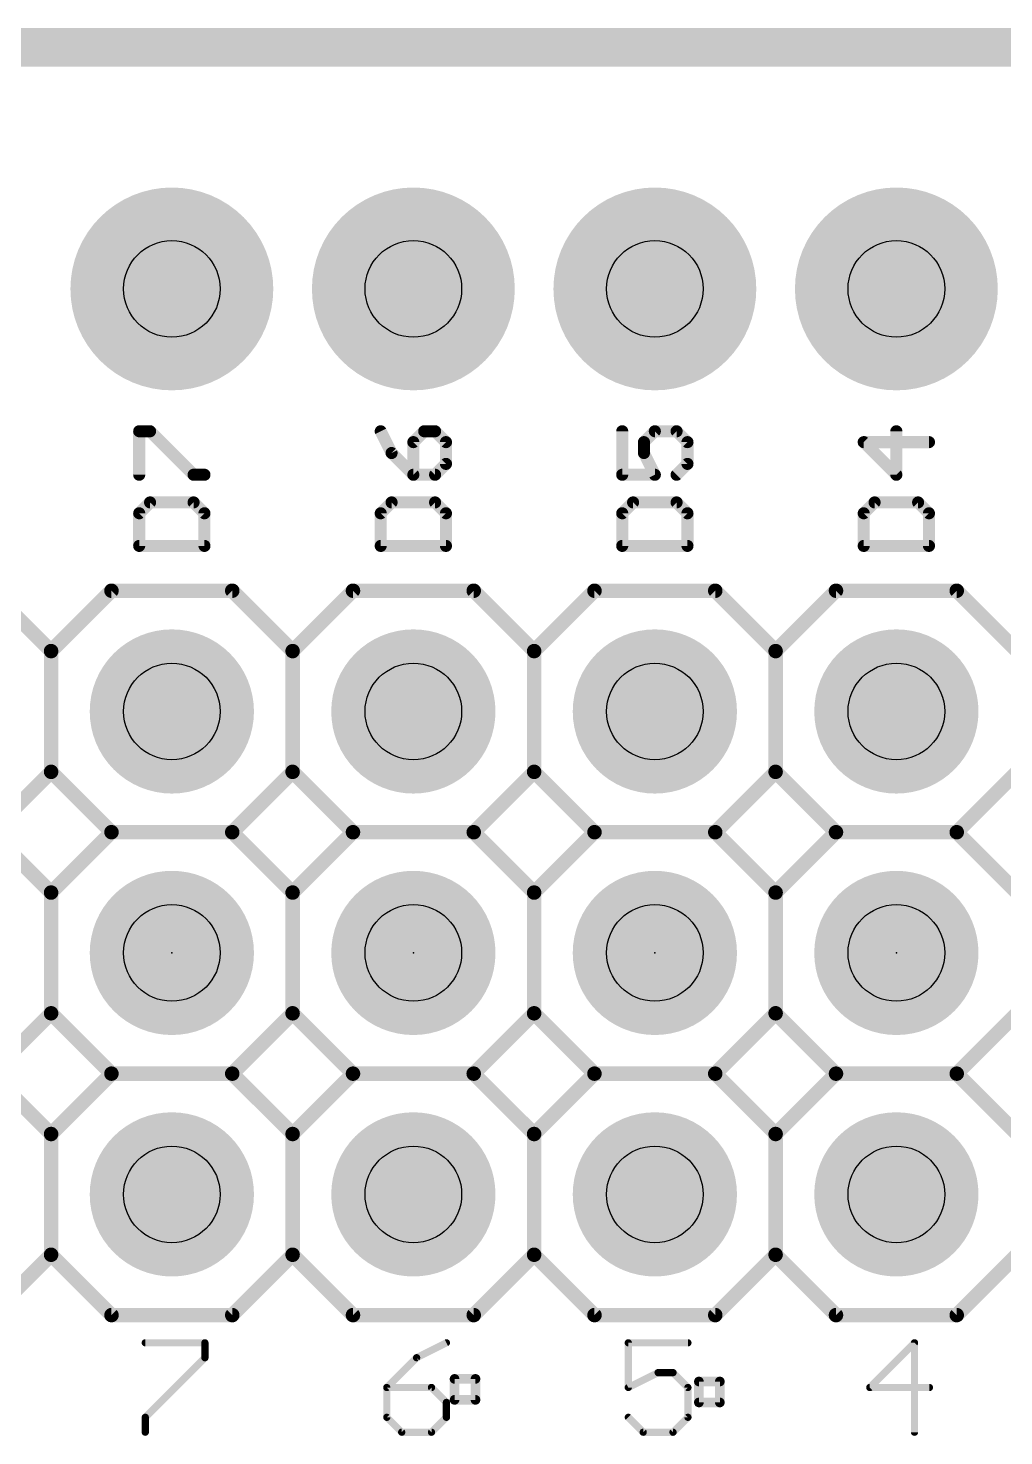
# Model space of a CAD drawing. Extents: x 45.5 to 117.9, y 20.2 to 75.1.
# Drawn here: x 92.47 to 102.73, y 60.32 to 75.13 of the extents above; entities that cross this region are included whole.
import ezdxf

# ---------------------------------------------------------------- set-up
doc = ezdxf.new("R2010")
doc.units = 0
for name, color, linetype in [('17', 82, 'CONTINUOUS'), ('20', 7, 'CONTINUOUS'), ('21', 253, 'CONTINUOUS'), ('23', 7, 'CONTINUOUS'), ('25', 253, 'CONTINUOUS'), ('29', 253, 'CONTINUOUS'), ('30', 253, 'CONTINUOUS'), ('44', 253, 'CONTINUOUS'), ('51', 253, 'CONTINUOUS')]:
    doc.layers.add(name, color=color, linetype=linetype)

# ---------------------------------------------------------------- blocks, each defined once
blk = doc.blocks.new('ROUNDP')
at = {"const_width": 0.5}
blk.add_lwpolyline([(0, -0.25, 1), (0, 0.25, 1), (0, -0.25)], format="xyb", dxfattribs=at)
blk = doc.blocks.new('RECT')
blk.add_solid([(-0.5, -0.5), (0.5, -0.5), (-0.5, 0.5), (0.5, 0.5)])

msp = doc.modelspace()

# ---------------------------------------------------------------- linework, layer by layer
at = {"layer": '20', "const_width": 0.4064}
msp.add_lwpolyline([(49.8475, 74.93), (113.03, 74.93)], dxfattribs=at)
at = {"layer": '21', "const_width": 0.1524}
for points in [[(92.075, 69.215), (92.71, 68.58)], [(92.71, 68.58), (93.345, 69.215)], [(93.345, 69.215), (94.615, 69.215)], [(94.615, 69.215), (95.25, 68.58)], [(95.25, 68.58), (95.885, 69.215)], [(95.885, 69.215), (97.155, 69.215)], [(97.155, 69.215), (97.79, 68.58)], [(97.79, 68.58), (98.425, 69.215)], [(98.425, 69.215), (99.695, 69.215)], [(99.695, 69.215), (100.33, 68.58)], [(100.33, 68.58), (100.965, 69.215)], [(100.965, 69.215), (102.235, 69.215)], [(102.235, 69.215), (102.87, 68.58)], [(92.71, 67.31), (92.71, 68.58)], [(92.71, 68.58), (92.71, 67.31)], [(95.25, 67.31), (95.25, 68.58)], [(95.25, 68.58), (95.25, 67.31)], [(97.79, 67.31), (97.79, 68.58)], [(97.79, 68.58), (97.79, 67.31)], [(100.33, 68.58), (100.33, 67.31)], [(100.33, 67.31), (100.33, 68.58)], [(92.71, 67.31), (92.075, 66.675)], [(93.345, 66.675), (92.71, 67.31)], [(95.25, 67.31), (94.615, 66.675)], [(95.885, 66.675), (95.25, 67.31)], [(97.79, 67.31), (97.155, 66.675)], [(98.425, 66.675), (97.79, 67.31)], [(100.33, 67.31), (99.695, 66.675)], [(100.965, 66.675), (100.33, 67.31)], [(102.87, 67.31), (102.235, 66.675)], [(92.075, 66.675), (92.71, 66.04)], [(92.71, 66.04), (93.345, 66.675)], [(93.345, 66.675), (94.615, 66.675)], [(94.615, 66.675), (95.25, 66.04)], [(95.25, 66.04), (95.885, 66.675)], [(95.885, 66.675), (97.155, 66.675)], [(97.155, 66.675), (97.79, 66.04)], [(97.79, 66.04), (98.425, 66.675)], [(98.425, 66.675), (99.695, 66.675)], [(99.695, 66.675), (100.33, 66.04)], [(100.33, 66.04), (100.965, 66.675)], [(100.965, 66.675), (102.235, 66.675)], [(102.235, 66.675), (102.87, 66.04)], [(92.71, 64.77), (92.71, 66.04)], [(92.71, 66.04), (92.71, 64.77)], [(95.25, 64.77), (95.25, 66.04)], [(95.25, 66.04), (95.25, 64.77)], [(97.79, 64.77), (97.79, 66.04)], [(97.79, 66.04), (97.79, 64.77)], [(100.33, 66.04), (100.33, 64.77)], [(100.33, 64.77), (100.33, 66.04)], [(92.71, 64.77), (92.075, 64.135)], [(93.345, 64.135), (92.71, 64.77)], [(95.25, 64.77), (94.615, 64.135)], [(95.885, 64.135), (95.25, 64.77)], [(97.79, 64.77), (97.155, 64.135)], [(98.425, 64.135), (97.79, 64.77)], [(100.33, 64.77), (99.695, 64.135)], [(100.965, 64.135), (100.33, 64.77)], [(102.87, 64.77), (102.235, 64.135)], [(92.075, 64.135), (92.71, 63.5)], [(92.71, 63.5), (93.345, 64.135)], [(93.345, 64.135), (94.615, 64.135)], [(94.615, 64.135), (95.25, 63.5)], [(95.25, 63.5), (95.885, 64.135)], [(95.885, 64.135), (97.155, 64.135)], [(97.155, 64.135), (97.79, 63.5)], [(97.79, 63.5), (98.425, 64.135)], [(98.425, 64.135), (99.695, 64.135)], [(99.695, 64.135), (100.33, 63.5)], [(100.33, 63.5), (100.965, 64.135)], [(100.965, 64.135), (102.235, 64.135)], [(102.235, 64.135), (102.87, 63.5)], [(92.71, 62.23), (92.71, 63.5)], [(92.71, 63.5), (92.71, 62.23)], [(95.25, 62.23), (95.25, 63.5)], [(95.25, 63.5), (95.25, 62.23)], [(97.79, 62.23), (97.79, 63.5)], [(97.79, 63.5), (97.79, 62.23)], [(100.33, 63.5), (100.33, 62.23)], [(100.33, 62.23), (100.33, 63.5)], [(92.075, 61.595), (92.71, 62.23)], [(92.71, 62.23), (93.345, 61.595)], [(94.615, 61.595), (95.25, 62.23)], [(95.25, 62.23), (95.885, 61.595)], [(97.155, 61.595), (97.79, 62.23)], [(97.79, 62.23), (98.425, 61.595)], [(99.695, 61.595), (100.33, 62.23)], [(100.33, 62.23), (100.965, 61.595)], [(102.235, 61.595), (102.87, 62.23)], [(93.345, 61.595), (94.615, 61.595)], [(95.885, 61.595), (97.155, 61.595)], [(98.425, 61.595), (99.695, 61.595)], [(100.965, 61.595), (102.235, 61.595)]]:
    msp.add_lwpolyline(points, dxfattribs=at)
at = {"layer": '21', "const_width": 0.0762}
for points in [[(93.345, 69.2531, 1), (93.345, 69.1769)], [(93.3719, 69.1881, 1), (93.3181, 69.2419)], [(94.6419, 69.2419, 1), (94.5881, 69.1881)], [(94.615, 69.1769, 1), (94.615, 69.2531)], [(95.885, 69.2531, 1), (95.885, 69.1769)], [(95.9119, 69.1881, 1), (95.8581, 69.2419)], [(97.1819, 69.2419, 1), (97.1281, 69.1881)], [(97.155, 69.1769, 1), (97.155, 69.2531)], [(98.425, 69.2531, 1), (98.425, 69.1769)], [(98.4519, 69.1881, 1), (98.3981, 69.2419)], [(99.7219, 69.2419, 1), (99.6681, 69.1881)], [(99.695, 69.1769, 1), (99.695, 69.2531)], [(100.965, 69.2531, 1), (100.965, 69.1769)], [(100.9919, 69.1881, 1), (100.9381, 69.2419)], [(102.2619, 69.2419, 1), (102.2081, 69.1881)], [(102.235, 69.1769, 1), (102.235, 69.2531)], [(92.7481, 68.58, 1), (92.6719, 68.58)], [(92.7481, 68.58, 1), (92.6719, 68.58)], [(92.6831, 68.6069, 1), (92.7369, 68.5531)], [(92.6831, 68.5531, 1), (92.7369, 68.6069)], [(95.2881, 68.58, 1), (95.2119, 68.58)], [(95.2881, 68.58, 1), (95.2119, 68.58)], [(95.2231, 68.6069, 1), (95.2769, 68.5531)], [(95.2231, 68.5531, 1), (95.2769, 68.6069)], [(97.8281, 68.58, 1), (97.7519, 68.58)], [(97.8281, 68.58, 1), (97.7519, 68.58)], [(97.7631, 68.6069, 1), (97.8169, 68.5531)], [(97.7631, 68.5531, 1), (97.8169, 68.6069)], [(100.3681, 68.58, 1), (100.2919, 68.58)], [(100.3681, 68.58, 1), (100.2919, 68.58)], [(100.3031, 68.6069, 1), (100.3569, 68.5531)], [(100.3031, 68.5531, 1), (100.3569, 68.6069)], [(92.7369, 67.3369, 1), (92.6831, 67.2831)], [(92.7369, 67.2831, 1), (92.6831, 67.3369)], [(95.2769, 67.3369, 1), (95.2231, 67.2831)], [(95.2769, 67.2831, 1), (95.2231, 67.3369)], [(97.8169, 67.3369, 1), (97.7631, 67.2831)], [(97.8169, 67.2831, 1), (97.7631, 67.3369)], [(100.3569, 67.3369, 1), (100.3031, 67.2831)], [(100.3569, 67.2831, 1), (100.3031, 67.3369)], [(92.6719, 67.31, 1), (92.7481, 67.31)], [(92.6719, 67.31, 1), (92.7481, 67.31)], [(95.2119, 67.31, 1), (95.2881, 67.31)], [(95.2119, 67.31, 1), (95.2881, 67.31)], [(97.7519, 67.31, 1), (97.8281, 67.31)], [(97.7519, 67.31, 1), (97.8281, 67.31)], [(100.2919, 67.31, 1), (100.3681, 67.31)], [(100.2919, 67.31, 1), (100.3681, 67.31)], [(93.345, 66.7131, 1), (93.345, 66.6369)], [(93.3719, 66.6481, 1), (93.3181, 66.7019)], [(93.3181, 66.6481, 1), (93.3719, 66.7019)], [(94.6419, 66.7019, 1), (94.5881, 66.6481)], [(94.5881, 66.7019, 1), (94.6419, 66.6481)], [(94.615, 66.6369, 1), (94.615, 66.7131)], [(95.885, 66.7131, 1), (95.885, 66.6369)], [(95.9119, 66.6481, 1), (95.8581, 66.7019)], [(95.8581, 66.6481, 1), (95.9119, 66.7019)], [(97.1819, 66.7019, 1), (97.1281, 66.6481)], [(97.1281, 66.7019, 1), (97.1819, 66.6481)], [(97.155, 66.6369, 1), (97.155, 66.7131)], [(98.425, 66.7131, 1), (98.425, 66.6369)], [(98.4519, 66.6481, 1), (98.3981, 66.7019)], [(98.3981, 66.6481, 1), (98.4519, 66.7019)], [(99.7219, 66.7019, 1), (99.6681, 66.6481)], [(99.6681, 66.7019, 1), (99.7219, 66.6481)], [(99.695, 66.6369, 1), (99.695, 66.7131)], [(100.965, 66.7131, 1), (100.965, 66.6369)], [(100.9919, 66.6481, 1), (100.9381, 66.7019)], [(100.9381, 66.6481, 1), (100.9919, 66.7019)], [(102.2619, 66.7019, 1), (102.2081, 66.6481)], [(102.2081, 66.7019, 1), (102.2619, 66.6481)], [(102.235, 66.6369, 1), (102.235, 66.7131)], [(92.7481, 66.04, 1), (92.6719, 66.04)], [(92.7481, 66.04, 1), (92.6719, 66.04)], [(92.6831, 66.0669, 1), (92.7369, 66.0131)], [(92.6831, 66.0131, 1), (92.7369, 66.0669)], [(95.2881, 66.04, 1), (95.2119, 66.04)], [(95.2881, 66.04, 1), (95.2119, 66.04)], [(95.2231, 66.0669, 1), (95.2769, 66.0131)], [(95.2231, 66.0131, 1), (95.2769, 66.0669)], [(97.8281, 66.04, 1), (97.7519, 66.04)], [(97.8281, 66.04, 1), (97.7519, 66.04)], [(97.7631, 66.0669, 1), (97.8169, 66.0131)], [(97.7631, 66.0131, 1), (97.8169, 66.0669)], [(100.3681, 66.04, 1), (100.2919, 66.04)], [(100.3681, 66.04, 1), (100.2919, 66.04)], [(100.3031, 66.0669, 1), (100.3569, 66.0131)], [(100.3031, 66.0131, 1), (100.3569, 66.0669)], [(92.6719, 64.77, 1), (92.7481, 64.77)], [(92.6719, 64.77, 1), (92.7481, 64.77)], [(92.7369, 64.7969, 1), (92.6831, 64.7431)], [(92.7369, 64.7431, 1), (92.6831, 64.7969)], [(95.2119, 64.77, 1), (95.2881, 64.77)], [(95.2119, 64.77, 1), (95.2881, 64.77)], [(95.2769, 64.7969, 1), (95.2231, 64.7431)], [(95.2769, 64.7431, 1), (95.2231, 64.7969)], [(97.7519, 64.77, 1), (97.8281, 64.77)], [(97.7519, 64.77, 1), (97.8281, 64.77)], [(97.8169, 64.7969, 1), (97.7631, 64.7431)], [(97.8169, 64.7431, 1), (97.7631, 64.7969)], [(100.2919, 64.77, 1), (100.3681, 64.77)], [(100.2919, 64.77, 1), (100.3681, 64.77)], [(100.3569, 64.7969, 1), (100.3031, 64.7431)], [(100.3569, 64.7431, 1), (100.3031, 64.7969)], [(93.345, 64.1731, 1), (93.345, 64.0969)], [(93.3719, 64.1081, 1), (93.3181, 64.1619)], [(93.3181, 64.1081, 1), (93.3719, 64.1619)], [(94.6419, 64.1619, 1), (94.5881, 64.1081)], [(94.5881, 64.1619, 1), (94.6419, 64.1081)], [(94.615, 64.0969, 1), (94.615, 64.1731)], [(95.885, 64.1731, 1), (95.885, 64.0969)], [(95.9119, 64.1081, 1), (95.8581, 64.1619)], [(95.8581, 64.1081, 1), (95.9119, 64.1619)], [(97.1819, 64.1619, 1), (97.1281, 64.1081)], [(97.1281, 64.1619, 1), (97.1819, 64.1081)], [(97.155, 64.0969, 1), (97.155, 64.1731)], [(98.425, 64.1731, 1), (98.425, 64.0969)], [(98.4519, 64.1081, 1), (98.3981, 64.1619)], [(98.3981, 64.1081, 1), (98.4519, 64.1619)], [(99.7219, 64.1619, 1), (99.6681, 64.1081)], [(99.6681, 64.1619, 1), (99.7219, 64.1081)], [(99.695, 64.0969, 1), (99.695, 64.1731)], [(100.965, 64.1731, 1), (100.965, 64.0969)], [(100.9919, 64.1081, 1), (100.9381, 64.1619)], [(100.9381, 64.1081, 1), (100.9919, 64.1619)], [(102.2619, 64.1619, 1), (102.2081, 64.1081)], [(102.2081, 64.1619, 1), (102.2619, 64.1081)], [(102.235, 64.0969, 1), (102.235, 64.1731)], [(92.7481, 63.5, 1), (92.6719, 63.5)], [(92.7481, 63.5, 1), (92.6719, 63.5)], [(92.6831, 63.5269, 1), (92.7369, 63.4731)], [(92.6831, 63.4731, 1), (92.7369, 63.5269)], [(95.2881, 63.5, 1), (95.2119, 63.5)], [(95.2881, 63.5, 1), (95.2119, 63.5)], [(95.2231, 63.5269, 1), (95.2769, 63.4731)], [(95.2231, 63.4731, 1), (95.2769, 63.5269)], [(97.8281, 63.5, 1), (97.7519, 63.5)], [(97.8281, 63.5, 1), (97.7519, 63.5)], [(97.7631, 63.5269, 1), (97.8169, 63.4731)], [(97.7631, 63.4731, 1), (97.8169, 63.5269)], [(100.3681, 63.5, 1), (100.2919, 63.5)], [(100.3681, 63.5, 1), (100.2919, 63.5)], [(100.3031, 63.5269, 1), (100.3569, 63.4731)], [(100.3031, 63.4731, 1), (100.3569, 63.5269)], [(92.6719, 62.23, 1), (92.7481, 62.23)], [(92.6719, 62.23, 1), (92.7481, 62.23)], [(92.7369, 62.2569, 1), (92.6831, 62.2031)], [(92.7369, 62.2031, 1), (92.6831, 62.2569)], [(95.2119, 62.23, 1), (95.2881, 62.23)], [(95.2119, 62.23, 1), (95.2881, 62.23)], [(95.2769, 62.2569, 1), (95.2231, 62.2031)], [(95.2769, 62.2031, 1), (95.2231, 62.2569)], [(97.7519, 62.23, 1), (97.8281, 62.23)], [(97.7519, 62.23, 1), (97.8281, 62.23)], [(97.8169, 62.2569, 1), (97.7631, 62.2031)], [(97.8169, 62.2031, 1), (97.7631, 62.2569)], [(100.2919, 62.23, 1), (100.3681, 62.23)], [(100.2919, 62.23, 1), (100.3681, 62.23)], [(100.3569, 62.2569, 1), (100.3031, 62.2031)], [(100.3569, 62.2031, 1), (100.3031, 62.2569)], [(93.345, 61.6331, 1), (93.345, 61.5569)], [(93.3181, 61.5681, 1), (93.3719, 61.6219)], [(94.5881, 61.6219, 1), (94.6419, 61.5681)], [(94.615, 61.5569, 1), (94.615, 61.6331)], [(95.885, 61.6331, 1), (95.885, 61.5569)], [(95.8581, 61.5681, 1), (95.9119, 61.6219)], [(97.1281, 61.6219, 1), (97.1819, 61.5681)], [(97.155, 61.5569, 1), (97.155, 61.6331)], [(98.425, 61.6331, 1), (98.425, 61.5569)], [(98.3981, 61.5681, 1), (98.4519, 61.6219)], [(99.6681, 61.6219, 1), (99.7219, 61.5681)], [(99.695, 61.5569, 1), (99.695, 61.6331)], [(100.965, 61.6331, 1), (100.965, 61.5569)], [(100.9381, 61.5681, 1), (100.9919, 61.6219)], [(102.2081, 61.6219, 1), (102.2619, 61.5681)], [(102.235, 61.5569, 1), (102.235, 61.6331)]]:
    msp.add_lwpolyline(points, format="xyb", dxfattribs=at)
at = {"layer": '23'}
for p in [(93.98, 65.405), (96.52, 65.405), (99.06, 65.405), (101.6, 65.405)]:
    msp.add_point(p, dxfattribs=at)
at = {"layer": '25'}
for points, const_width in [([(93.6365, 70.4351), (93.6365, 70.8927)], 0.127), ([(93.6365, 70.8927), (93.7509, 70.8927)], 0.127), ([(93.7509, 70.8927), (94.2085, 70.4351)], 0.127), ([(96.1765, 70.8927), (96.2909, 70.6639)], 0.127), ([(96.6341, 70.8927), (96.5197, 70.7783)], 0.127), ([(96.7485, 70.8927), (96.6341, 70.8927)], 0.127), ([(96.8629, 70.7783), (96.7485, 70.8927)], 0.127), ([(98.7165, 70.8927), (98.7165, 70.4351)], 0.127), ([(98.9453, 70.7783), (99.0597, 70.8927)], 0.127), ([(99.0597, 70.8927), (99.2885, 70.8927)], 0.127), ([(99.2885, 70.8927), (99.4029, 70.7783)], 0.127), ([(101.5997, 70.4351), (101.5997, 70.8927)], 0.127), ([(96.5197, 70.7783), (96.5197, 70.4351)], 0.127), ([(96.8629, 70.5495), (96.8629, 70.7783)], 0.127), ([(98.9453, 70.6639), (98.9453, 70.7783)], 0.127), ([(99.4029, 70.7783), (99.4029, 70.5495)], 0.127), ([(101.9429, 70.7783), (101.2565, 70.7783)], 0.127), ([(101.2565, 70.7783), (101.5997, 70.4351)], 0.127), ([(96.2909, 70.6639), (96.5197, 70.4351)], 0.127), ([(99.0597, 70.4351), (98.9453, 70.6639)], 0.127), ([(94.2085, 70.4351), (94.3229, 70.4351)], 0.127), ([(96.5197, 70.4351), (96.7485, 70.4351)], 0.127), ([(96.7485, 70.4351), (96.8629, 70.5495)], 0.127), ([(98.7165, 70.4351), (99.0597, 70.4351)], 0.127), ([(99.4029, 70.5495), (99.2885, 70.4351)], 0.127), ([(93.7509, 70.1443), (93.6365, 70.0299)], 0.127), ([(94.2085, 70.1443), (93.7509, 70.1443)], 0.127), ([(94.3229, 70.0299), (94.2085, 70.1443)], 0.127), ([(96.2909, 70.1443), (96.1765, 70.0299)], 0.127), ([(96.7485, 70.1443), (96.2909, 70.1443)], 0.127), ([(96.8629, 70.0299), (96.7485, 70.1443)], 0.127), ([(98.8309, 70.1443), (98.7165, 70.0299)], 0.127), ([(99.2885, 70.1443), (98.8309, 70.1443)], 0.127), ([(99.4029, 70.0299), (99.2885, 70.1443)], 0.127), ([(101.3709, 70.1443), (101.2565, 70.0299)], 0.127), ([(101.8285, 70.1443), (101.3709, 70.1443)], 0.127), ([(101.9429, 70.0299), (101.8285, 70.1443)], 0.127), ([(93.6365, 70.0299), (93.6365, 69.6867)], 0.127), ([(94.3229, 69.6867), (94.3229, 70.0299)], 0.127), ([(96.1765, 70.0299), (96.1765, 69.6867)], 0.127), ([(96.8629, 69.6867), (96.8629, 70.0299)], 0.127), ([(98.7165, 70.0299), (98.7165, 69.6867)], 0.127), ([(99.4029, 69.6867), (99.4029, 70.0299)], 0.127), ([(101.2565, 70.0299), (101.2565, 69.6867)], 0.127), ([(101.9429, 69.6867), (101.9429, 70.0299)], 0.127), ([(93.6365, 69.6867), (94.3229, 69.6867)], 0.127), ([(96.1765, 69.6867), (96.8629, 69.6867)], 0.127), ([(98.7165, 69.6867), (99.4029, 69.6867)], 0.127), ([(101.2565, 69.6867), (101.9429, 69.6867)], 0.127), ([(93.7006, 61.3037), (94.3277, 61.3037)], 0.0762), ([(94.3277, 61.3037), (94.3277, 61.1469)], 0.0762), ([(96.8677, 61.3037), (96.5541, 61.1469)], 0.0762), ([(99.4077, 61.3037), (98.7806, 61.3037)], 0.0762), ([(98.7806, 61.3037), (98.7806, 60.8334)], 0.0762), ([(101.7909, 61.3037), (101.3206, 60.8334)], 0.0762), ([(101.7909, 60.3631), (101.7909, 61.3037)], 0.0762), ([(94.3277, 61.1469), (93.7006, 60.5199)], 0.0762), ([(96.5541, 61.1469), (96.2406, 60.8334)], 0.0762), ([(98.7806, 60.8334), (99.0941, 60.9902)], 0.0762), ([(99.0941, 60.9902), (99.2509, 60.9902)], 0.0762), ([(99.2509, 60.9902), (99.4077, 60.8334)], 0.0762), ([(96.2406, 60.8334), (96.2406, 60.5199)], 0.0762), ([(96.7109, 60.8334), (96.2406, 60.8334)], 0.0762), ([(96.8677, 60.6766), (96.7109, 60.8334)], 0.0762), ([(96.9532, 60.7035), (96.9532, 60.9238)], 0.1016), ([(96.9532, 60.9238), (97.1735, 60.9238)], 0.1016), ([(97.1735, 60.9238), (97.1735, 60.7035)], 0.1016), ([(99.4077, 60.8334), (99.4077, 60.5199)], 0.0762), ([(99.5231, 60.6762), (99.5231, 60.8965)], 0.1016), ([(99.5231, 60.8965), (99.7434, 60.8965)], 0.1016), ([(99.7434, 60.8965), (99.7434, 60.6762)], 0.1016), ([(101.3206, 60.8334), (101.9477, 60.8334)], 0.0762), ([(96.8677, 60.5199), (96.8677, 60.6766)], 0.0762), ([(97.1735, 60.7035), (96.9532, 60.7035)], 0.1016), ([(99.7434, 60.6762), (99.5231, 60.6762)], 0.1016), ([(93.7006, 60.5199), (93.7006, 60.3631)], 0.0762), ([(96.2406, 60.5199), (96.3974, 60.3631)], 0.0762), ([(96.7109, 60.3631), (96.8677, 60.5199)], 0.0762), ([(98.9374, 60.3631), (98.7806, 60.5199)], 0.0762), ([(99.4077, 60.5199), (99.2509, 60.3631)], 0.0762), ([(96.3974, 60.3631), (96.7109, 60.3631)], 0.0762), ([(99.2509, 60.3631), (98.9374, 60.3631)], 0.0762)]:
    msp.add_lwpolyline(points, dxfattribs=dict(at, const_width=const_width))
for points, const_width in [([(93.6683, 70.8927, 1), (93.6048, 70.8927)], 0.0635), ([(93.6365, 70.9244, 1), (93.6365, 70.8609)], 0.0635), ([(93.7734, 70.9151, 1), (93.7285, 70.8702)], 0.0635), ([(93.7509, 70.8609, 1), (93.7509, 70.9244)], 0.0635), ([(96.2049, 70.9069, 1), (96.1481, 70.8785)], 0.0635), ([(96.6341, 70.9244, 1), (96.6341, 70.8609)], 0.0635), ([(96.6566, 70.8702, 1), (96.6117, 70.9151)], 0.0635), ([(96.771, 70.9151, 1), (96.7261, 70.8702)], 0.0635), ([(96.7485, 70.8609, 1), (96.7485, 70.9244)], 0.0635), ([(98.7483, 70.8927, 1), (98.6848, 70.8927)], 0.0635), ([(99.0597, 70.9244, 1), (99.0597, 70.8609)], 0.0635), ([(99.0822, 70.8702, 1), (99.0373, 70.9151)], 0.0635), ([(99.311, 70.9151, 1), (99.2661, 70.8702)], 0.0635), ([(99.2885, 70.8609, 1), (99.2885, 70.9244)], 0.0635), ([(101.6315, 70.8927, 1), (101.568, 70.8927)], 0.0635), ([(96.5515, 70.7783, 1), (96.488, 70.7783)], 0.0635), ([(96.4973, 70.8007, 1), (96.5422, 70.7558)], 0.0635), ([(96.8947, 70.7783, 1), (96.8312, 70.7783)], 0.0635), ([(96.8404, 70.7558, 1), (96.8854, 70.8007)], 0.0635), ([(98.9771, 70.7783, 1), (98.9136, 70.7783)], 0.0635), ([(98.9229, 70.8007, 1), (98.9678, 70.7558)], 0.0635), ([(99.4347, 70.7783, 1), (99.3712, 70.7783)], 0.0635), ([(99.3804, 70.7558, 1), (99.4254, 70.8007)], 0.0635), ([(101.2565, 70.81, 1), (101.2565, 70.7465)], 0.0635), ([(101.279, 70.8007, 1), (101.2341, 70.7558)], 0.0635), ([(101.9429, 70.7465, 1), (101.9429, 70.81)], 0.0635), ([(96.3134, 70.6863, 1), (96.2685, 70.6414)], 0.0635), ([(96.2625, 70.6497, 1), (96.3193, 70.6781)], 0.0635), ([(98.9737, 70.6781, 1), (98.9169, 70.6497)], 0.0635), ([(98.9136, 70.6639, 1), (98.9771, 70.6639)], 0.0635), ([(94.2085, 70.4668, 1), (94.2085, 70.4033)], 0.0635), ([(94.1861, 70.4126, 1), (94.231, 70.4575)], 0.0635), ([(94.3229, 70.4033, 1), (94.3229, 70.4668)], 0.0635), ([(96.5197, 70.4668, 1), (96.5197, 70.4033)], 0.0635), ([(96.4973, 70.4126, 1), (96.5422, 70.4575)], 0.0635), ([(96.7261, 70.4575, 1), (96.771, 70.4126)], 0.0635), ([(96.7485, 70.4033, 1), (96.7485, 70.4668)], 0.0635), ([(96.8312, 70.5495, 1), (96.8947, 70.5495)], 0.0635), ([(96.8854, 70.527, 1), (96.8404, 70.5719)], 0.0635), ([(98.7165, 70.4668, 1), (98.7165, 70.4033)], 0.0635), ([(99.0597, 70.4033, 1), (99.0597, 70.4668)], 0.0635), ([(99.2661, 70.4575, 1), (99.311, 70.4126)], 0.0635), ([(99.3712, 70.5495, 1), (99.4347, 70.5495)], 0.0635), ([(99.4254, 70.527, 1), (99.3804, 70.5719)], 0.0635), ([(101.5773, 70.4126, 1), (101.6222, 70.4575)], 0.0635), ([(93.6048, 70.4351, 1), (93.6683, 70.4351)], 0.0635), ([(96.488, 70.4351, 1), (96.5515, 70.4351)], 0.0635), ([(98.6848, 70.4351, 1), (98.7483, 70.4351)], 0.0635), ([(99.0313, 70.4209, 1), (99.0881, 70.4493)], 0.0635), ([(101.568, 70.4351, 1), (101.6315, 70.4351)], 0.0635), ([(93.7509, 70.176, 1), (93.7509, 70.1125)], 0.0635), ([(93.7734, 70.1218, 1), (93.7285, 70.1667)], 0.0635), ([(94.231, 70.1667, 1), (94.1861, 70.1218)], 0.0635), ([(94.2085, 70.1125, 1), (94.2085, 70.176)], 0.0635), ([(96.2909, 70.176, 1), (96.2909, 70.1125)], 0.0635), ([(96.3134, 70.1218, 1), (96.2685, 70.1667)], 0.0635), ([(96.771, 70.1667, 1), (96.7261, 70.1218)], 0.0635), ([(96.7485, 70.1125, 1), (96.7485, 70.176)], 0.0635), ([(98.8309, 70.176, 1), (98.8309, 70.1125)], 0.0635), ([(98.8534, 70.1218, 1), (98.8085, 70.1667)], 0.0635), ([(99.311, 70.1667, 1), (99.2661, 70.1218)], 0.0635), ([(99.2885, 70.1125, 1), (99.2885, 70.176)], 0.0635), ([(101.3709, 70.176, 1), (101.3709, 70.1125)], 0.0635), ([(101.3934, 70.1218, 1), (101.3485, 70.1667)], 0.0635), ([(101.851, 70.1667, 1), (101.8061, 70.1218)], 0.0635), ([(101.8285, 70.1125, 1), (101.8285, 70.176)], 0.0635), ([(93.6683, 70.0299, 1), (93.6048, 70.0299)], 0.0635), ([(93.6141, 70.0523, 1), (93.659, 70.0074)], 0.0635), ([(94.3547, 70.0299, 1), (94.2912, 70.0299)], 0.0635), ([(94.3004, 70.0074, 1), (94.3454, 70.0523)], 0.0635), ([(96.2083, 70.0299, 1), (96.1448, 70.0299)], 0.0635), ([(96.1541, 70.0523, 1), (96.199, 70.0074)], 0.0635), ([(96.8947, 70.0299, 1), (96.8312, 70.0299)], 0.0635), ([(96.8404, 70.0074, 1), (96.8854, 70.0523)], 0.0635), ([(98.7483, 70.0299, 1), (98.6848, 70.0299)], 0.0635), ([(98.6941, 70.0523, 1), (98.739, 70.0074)], 0.0635), ([(99.4347, 70.0299, 1), (99.3712, 70.0299)], 0.0635), ([(99.3804, 70.0074, 1), (99.4254, 70.0523)], 0.0635), ([(101.2883, 70.0299, 1), (101.2248, 70.0299)], 0.0635), ([(101.2341, 70.0523, 1), (101.279, 70.0074)], 0.0635), ([(101.9747, 70.0299, 1), (101.9112, 70.0299)], 0.0635), ([(101.9204, 70.0074, 1), (101.9654, 70.0523)], 0.0635), ([(93.6365, 69.7184, 1), (93.6365, 69.6549)], 0.0635), ([(94.3229, 69.6549, 1), (94.3229, 69.7184)], 0.0635), ([(96.1765, 69.7184, 1), (96.1765, 69.6549)], 0.0635), ([(96.8629, 69.6549, 1), (96.8629, 69.7184)], 0.0635), ([(98.7165, 69.7184, 1), (98.7165, 69.6549)], 0.0635), ([(99.4029, 69.6549, 1), (99.4029, 69.7184)], 0.0635), ([(101.2565, 69.7184, 1), (101.2565, 69.6549)], 0.0635), ([(101.9429, 69.6549, 1), (101.9429, 69.7184)], 0.0635), ([(93.6048, 69.6867, 1), (93.6683, 69.6867)], 0.0635), ([(94.2912, 69.6867, 1), (94.3547, 69.6867)], 0.0635), ([(96.1448, 69.6867, 1), (96.2083, 69.6867)], 0.0635), ([(96.8312, 69.6867, 1), (96.8947, 69.6867)], 0.0635), ([(98.6848, 69.6867, 1), (98.7483, 69.6867)], 0.0635), ([(99.3712, 69.6867, 1), (99.4347, 69.6867)], 0.0635), ([(101.2248, 69.6867, 1), (101.2883, 69.6867)], 0.0635), ([(101.9112, 69.6867, 1), (101.9747, 69.6867)], 0.0635), ([(93.7006, 61.3228, 1), (93.7006, 61.2847)], 0.0381), ([(94.3467, 61.3037, 1), (94.3086, 61.3037)], 0.0381), ([(94.3277, 61.2847, 1), (94.3277, 61.3228)], 0.0381), ([(96.8762, 61.2867, 1), (96.8591, 61.3207)], 0.0381), ([(98.7806, 61.3228, 1), (98.7806, 61.2847)], 0.0381), ([(98.7996, 61.3037, 1), (98.7616, 61.3037)], 0.0381), ([(99.4077, 61.2847, 1), (99.4077, 61.3228)], 0.0381), ([(101.81, 61.3037, 1), (101.7719, 61.3037)], 0.0381), ([(101.8044, 61.2902, 1), (101.7774, 61.3172)], 0.0381), ([(94.3086, 61.1469, 1), (94.3467, 61.1469)], 0.0381), ([(94.3411, 61.1335, 1), (94.3142, 61.1604)], 0.0381), ([(96.5456, 61.164, 1), (96.5627, 61.1299)], 0.0381), ([(96.5676, 61.1335, 1), (96.5407, 61.1604)], 0.0381), ([(99.0941, 61.0092, 1), (99.0941, 60.9711)], 0.0381), ([(99.1027, 60.9731, 1), (99.0856, 61.0072)], 0.0381), ([(99.2644, 61.0036, 1), (99.2374, 60.9767)], 0.0381), ([(99.2509, 60.9711, 1), (99.2509, 61.0092)], 0.0381), ([(96.2406, 60.8525, 1), (96.2406, 60.8144)], 0.0381), ([(96.2271, 60.8469, 1), (96.2541, 60.8199)], 0.0381), ([(96.2596, 60.8334, 1), (96.2216, 60.8334)], 0.0381), ([(96.7244, 60.8469, 1), (96.6974, 60.8199)], 0.0381), ([(96.7109, 60.8144, 1), (96.7109, 60.8525)], 0.0381), ([(96.9786, 60.9238, 1), (96.9278, 60.9238)], 0.0508), ([(96.9532, 60.9492, 1), (96.9532, 60.8984)], 0.0508), ([(97.1989, 60.9238, 1), (97.1481, 60.9238)], 0.0508), ([(97.1735, 60.8984, 1), (97.1735, 60.9492)], 0.0508), ([(98.7721, 60.8504, 1), (98.7891, 60.8164)], 0.0381), ([(99.4267, 60.8334, 1), (99.3886, 60.8334)], 0.0381), ([(99.3942, 60.8199, 1), (99.4211, 60.8469)], 0.0381), ([(99.5485, 60.8965, 1), (99.4977, 60.8965)], 0.0508), ([(99.5231, 60.9219, 1), (99.5231, 60.8711)], 0.0508), ([(99.7688, 60.8965, 1), (99.718, 60.8965)], 0.0508), ([(99.7434, 60.8711, 1), (99.7434, 60.9219)], 0.0508), ([(101.3206, 60.8525, 1), (101.3206, 60.8144)], 0.0381), ([(101.3071, 60.8469, 1), (101.3341, 60.8199)], 0.0381), ([(101.9477, 60.8144, 1), (101.9477, 60.8525)], 0.0381), ([(96.8867, 60.6766, 1), (96.8486, 60.6766)], 0.0381), ([(96.9532, 60.7289, 1), (96.9532, 60.6781)], 0.0508), ([(96.9278, 60.7035, 1), (96.9786, 60.7035)], 0.0508), ([(97.1481, 60.7035, 1), (97.1989, 60.7035)], 0.0508), ([(97.1735, 60.6781, 1), (97.1735, 60.7289)], 0.0508), ([(98.7616, 60.8334, 1), (98.7996, 60.8334)], 0.0381), ([(99.5231, 60.7016, 1), (99.5231, 60.6508)], 0.0508), ([(99.7434, 60.6508, 1), (99.7434, 60.7016)], 0.0508), ([(96.8542, 60.6632, 1), (96.8811, 60.6901)], 0.0381), ([(99.4977, 60.6762, 1), (99.5485, 60.6762)], 0.0508), ([(99.718, 60.6762, 1), (99.7688, 60.6762)], 0.0508), ([(93.6871, 60.5333, 1), (93.7141, 60.5064)], 0.0381), ([(93.7197, 60.5199, 1), (93.6816, 60.5199)], 0.0381), ([(96.2541, 60.5333, 1), (96.2271, 60.5064)], 0.0381), ([(96.2216, 60.5199, 1), (96.2596, 60.5199)], 0.0381), ([(96.8486, 60.5199, 1), (96.8867, 60.5199)], 0.0381), ([(96.8811, 60.5064, 1), (96.8542, 60.5333)], 0.0381), ([(98.7941, 60.5333, 1), (98.7671, 60.5064)], 0.0381), ([(99.3886, 60.5199, 1), (99.4267, 60.5199)], 0.0381), ([(99.4211, 60.5064, 1), (99.3942, 60.5333)], 0.0381), ([(93.6816, 60.3631, 1), (93.7197, 60.3631)], 0.0381), ([(96.3974, 60.3822, 1), (96.3974, 60.3441)], 0.0381), ([(96.3839, 60.3496, 1), (96.4108, 60.3766)], 0.0381), ([(96.6974, 60.3766, 1), (96.7244, 60.3496)], 0.0381), ([(96.7109, 60.3441, 1), (96.7109, 60.3822)], 0.0381), ([(98.9374, 60.3822, 1), (98.9374, 60.3441)], 0.0381), ([(98.9239, 60.3496, 1), (98.9508, 60.3766)], 0.0381), ([(99.2374, 60.3766, 1), (99.2644, 60.3496)], 0.0381), ([(99.2509, 60.3441, 1), (99.2509, 60.3822)], 0.0381), ([(101.7719, 60.3631, 1), (101.81, 60.3631)], 0.0381)]:
    msp.add_lwpolyline(points, format="xyb", dxfattribs=dict(at, const_width=const_width))
at = {"layer": '44'}
for centre in [(93.98, 72.39), (96.52, 72.39), (99.06, 72.39), (101.6, 72.39), (93.98, 67.945), (96.52, 67.945), (99.06, 67.945), (101.6, 67.945), (93.98, 65.405), (96.52, 65.405), (99.06, 65.405), (101.6, 65.405), (93.98, 62.865), (96.52, 62.865), (99.06, 62.865), (101.6, 62.865)]:
    msp.add_circle(centre, 0.508, dxfattribs=at)
at = {"layer": '51', "const_width": 0.2032}
msp.add_lwpolyline([(48.26, 74.93), (112.776, 74.93)], dxfattribs=at)

# ---------------------------------------------------------------- block references
at = {"layer": '17', "xscale": 1.9304, "yscale": 1.9304}
for p in [(93.98, 72.39), (93.98, 72.39), (96.52, 72.39), (96.52, 72.39), (99.06, 72.39), (99.06, 72.39), (101.6, 72.39), (101.6, 72.39)]:
    msp.add_blockref('ROUNDP', p, dxfattribs=at)
at = {"layer": '17', "xscale": 1.524, "yscale": 1.524, "rotation": 180}
for p in [(93.98, 67.945), (93.98, 67.945), (96.52, 67.945), (96.52, 67.945), (99.06, 67.945), (99.06, 67.945), (101.6, 67.945), (101.6, 67.945), (93.98, 65.405), (93.98, 65.405), (96.52, 65.405), (96.52, 65.405), (99.06, 65.405), (99.06, 65.405), (101.6, 65.405), (101.6, 65.405), (93.98, 62.865), (93.98, 62.865), (96.52, 62.865), (96.52, 62.865), (99.06, 62.865), (99.06, 62.865), (101.6, 62.865), (101.6, 62.865)]:
    msp.add_blockref('ROUNDP', p, dxfattribs=at)
at = {"layer": '29', "xscale": 2.1336, "yscale": 2.1336}
for p in [(93.98, 72.39), (96.52, 72.39), (99.06, 72.39), (101.6, 72.39)]:
    msp.add_blockref('ROUNDP', p, dxfattribs=at)
at = {"layer": '29', "xscale": 1.7272, "yscale": 1.7272, "rotation": 180}
for p in [(93.98, 67.945), (96.52, 67.945), (99.06, 67.945), (101.6, 67.945), (93.98, 65.405), (96.52, 65.405), (99.06, 65.405), (101.6, 65.405), (93.98, 62.865), (96.52, 62.865), (99.06, 62.865), (101.6, 62.865)]:
    msp.add_blockref('ROUNDP', p, dxfattribs=at)
at = {"layer": '30', "xscale": 2.1336, "yscale": 2.1336}
for p in [(93.98, 72.39), (96.52, 72.39), (99.06, 72.39), (101.6, 72.39)]:
    msp.add_blockref('ROUNDP', p, dxfattribs=at)
at = {"layer": '30', "xscale": 1.7272, "yscale": 1.7272, "rotation": 180}
for p in [(93.98, 67.945), (96.52, 67.945), (99.06, 67.945), (101.6, 67.945), (93.98, 65.405), (96.52, 65.405), (99.06, 65.405), (101.6, 65.405), (93.98, 62.865), (96.52, 62.865), (99.06, 62.865), (101.6, 62.865)]:
    msp.add_blockref('ROUNDP', p, dxfattribs=at)
at = {"layer": '51', "xscale": 0.508, "yscale": 0.508, "rotation": 90}
for p in [(93.98, 67.945), (96.52, 67.945), (99.06, 67.945), (101.6, 67.945), (93.98, 65.405), (96.52, 65.405), (99.06, 65.405), (101.6, 65.405), (93.98, 62.865), (96.52, 62.865), (99.06, 62.865), (101.6, 62.865)]:
    msp.add_blockref('RECT', p, dxfattribs=at)

doc.saveas('drawing.dxf')
